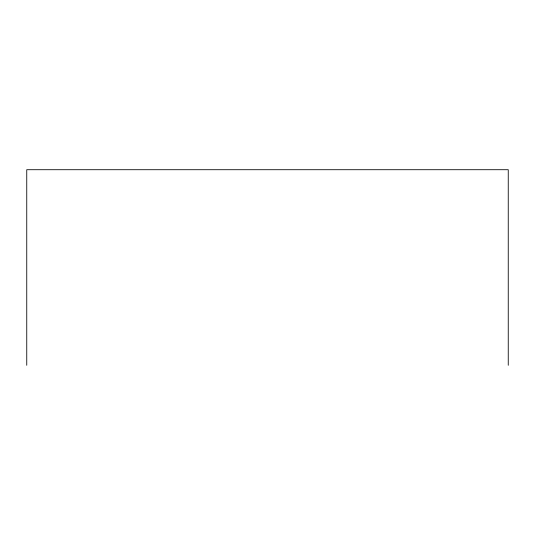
<?xml version="1.0" encoding="UTF-8"?>
<svg xmlns="http://www.w3.org/2000/svg" width="535" height="535" viewBox="0 0 535 535"><rect width="100%" height="100%" fill="white"/><g stroke="black" fill="none" stroke-linecap="round" stroke-linejoin="round"><path stroke-width="0.8" d="M508.25 365.291L508.25 169.709L26.75 169.709L26.75 365.291"/></g></svg>
